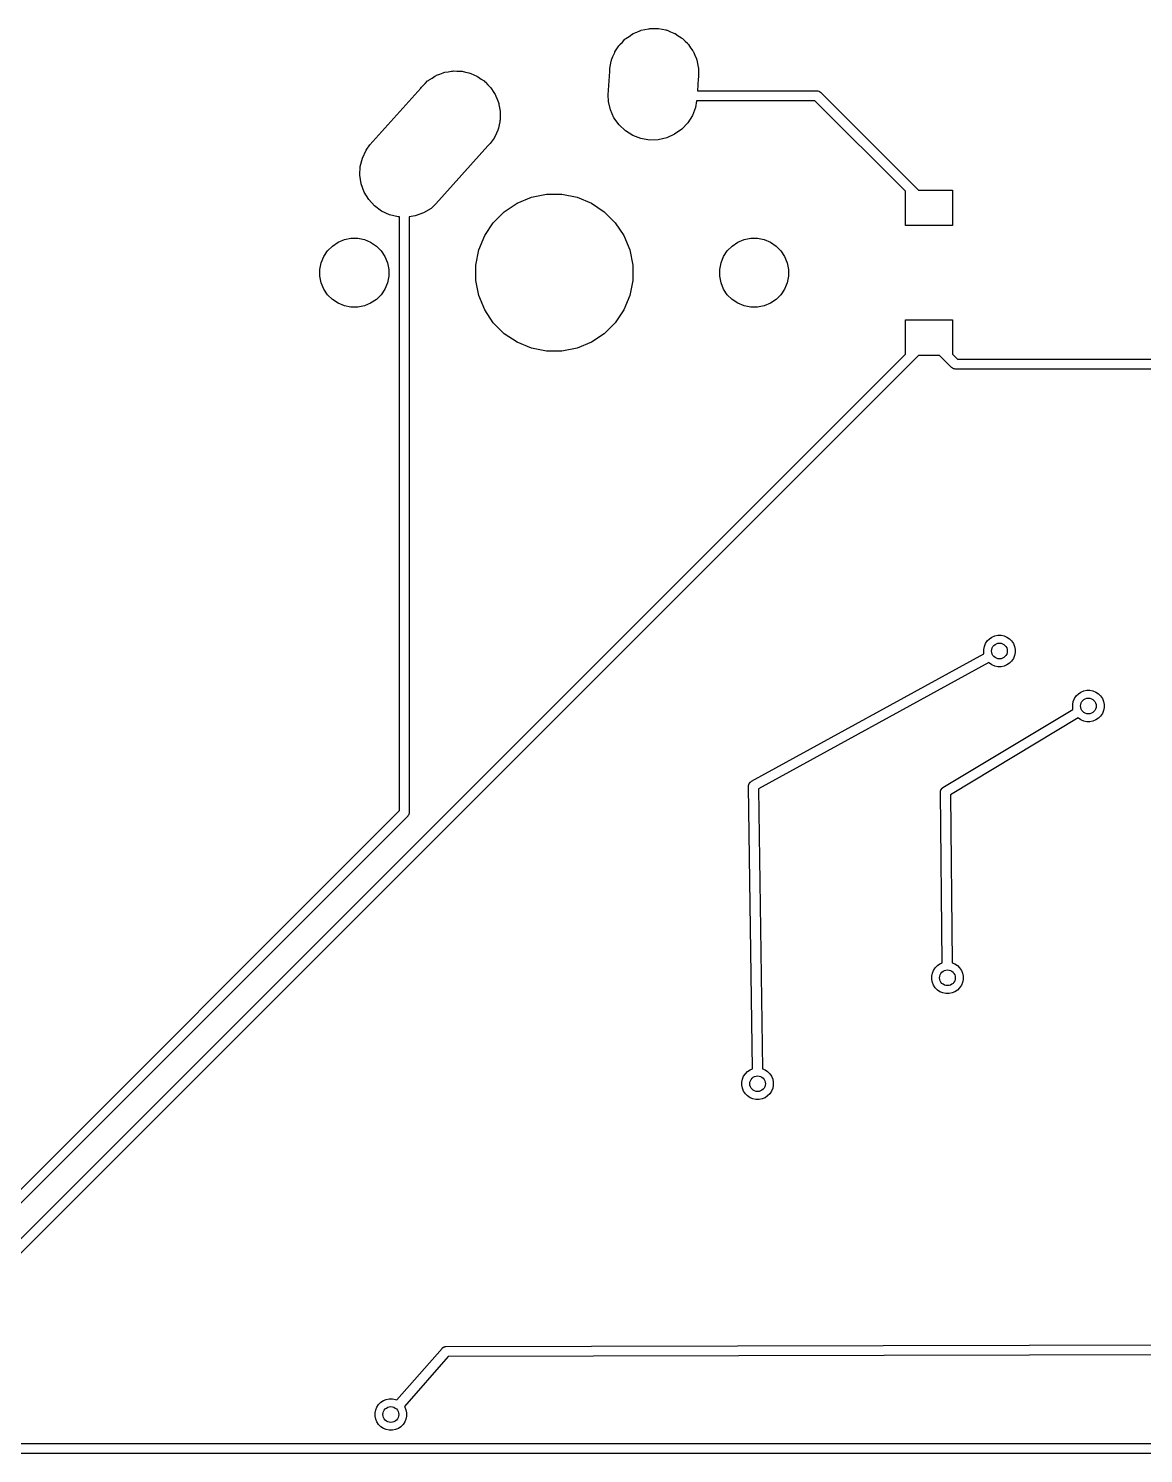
# Model space of a CAD drawing. Extents: x -26.1 to -7.5, y -7.6 to -2.3.
# Drawn here: x -21.119 to -20.003, y -3.714 to -2.288 of the extents above; entities that cross this region are included whole.
import ezdxf

# ---------------------------------------------------------------- set-up
doc = ezdxf.new("R2010")
doc.units = 0
doc.header["$MEASUREMENT"] = 0
doc.layers.add('BLACK', color=7, linetype='CONTINUOUS')

msp = doc.modelspace()

# ---------------------------------------------------------------- linework, layer by layer
at = {"layer": 'BLACK', "linetype": 'CONTINUOUS'}
for p, q in [((-20.5176, -2.29603), (-20.5146, -2.29388)), ((-20.5146, -2.29388), (-20.514, -2.29361)), ((-20.514, -2.29361), (-20.5135, -2.29325)), ((-20.5135, -2.29325), (-20.51, -2.29183)), ((-20.51, -2.29183), (-20.5067, -2.29031)), ((-20.5067, -2.29031), (-20.506, -2.29016)), ((-20.506, -2.29016), (-20.5054, -2.28991)), ((-20.5054, -2.28991), (-20.5018, -2.28919)), ((-20.5018, -2.28919), (-20.4982, -2.28836)), ((-20.4982, -2.28836), (-20.4975, -2.28834)), ((-20.4975, -2.28834), (-20.4969, -2.28821)), ((-20.4969, -2.28821), (-20.4931, -2.28821)), ((-20.4931, -2.28821), (-20.4894, -2.2881)), ((-20.4894, -2.2881), (-20.4888, -2.28821)), ((-20.4888, -2.28821), (-20.4881, -2.28821)), ((-20.4881, -2.28821), (-20.4845, -2.28893)), ((-20.4845, -2.28893), (-20.4808, -2.28955)), ((-20.4808, -2.28955), (-20.4802, -2.28978)), ((-20.4802, -2.28978), (-20.4796, -2.28991)), ((-20.4796, -2.28991), (-20.4761, -2.29133)), ((-20.4761, -2.29133), (-20.4727, -2.29265)), ((-20.4727, -2.29265), (-20.4721, -2.293)), ((-20.4721, -2.293), (-20.4715, -2.29325)), ((-20.4715, -2.29325), (-20.4684, -2.29531)), ((-20.4684, -2.29531), (-20.4653, -2.29728)), ((-20.5318, -2.31152), (-20.5297, -2.30843)), ((-20.5297, -2.30843), (-20.5277, -2.30529)), ((-20.5277, -2.30529), (-20.5273, -2.30481)), ((-20.5273, -2.30481), (-20.5269, -2.30427)), ((-20.5269, -2.30427), (-20.5243, -2.30164)), ((-20.5243, -2.30164), (-20.5217, -2.29894)), ((-20.5217, -2.29894), (-20.5212, -2.29856)), ((-20.5212, -2.29856), (-20.5207, -2.2981)), ((-20.5207, -2.2981), (-20.5176, -2.29603)), ((-20.4653, -2.29728), (-20.4648, -2.29773)), ((-20.4648, -2.29773), (-20.4643, -2.2981)), ((-20.4643, -2.2981), (-20.4616, -2.30072)), ((-20.4616, -2.30072), (-20.4589, -2.30327)), ((-20.4589, -2.30327), (-20.4586, -2.3038)), ((-20.4586, -2.3038), (-20.4581, -2.30427)), ((-20.4581, -2.30427), (-20.456, -2.30735)), ((-20.456, -2.30735), (-20.4539, -2.31038)), ((-20.5361, -2.32449), (-20.5354, -2.32083)), ((-20.5354, -2.32083), (-20.5352, -2.32022)), ((-20.5352, -2.32022), (-20.5351, -2.31958)), ((-20.5351, -2.31958), (-20.5337, -2.31615)), ((-20.5337, -2.31615), (-20.5323, -2.31268)), ((-20.5323, -2.31268), (-20.532, -2.31213)), ((-20.532, -2.31213), (-20.5318, -2.31152)), ((-20.4539, -2.31038), (-20.4536, -2.31098)), ((-20.4536, -2.31098), (-20.4532, -2.31152)), ((-20.4532, -2.31152), (-20.4518, -2.31495)), ((-20.4518, -2.31495), (-20.4503, -2.31834)), ((-20.4503, -2.31834), (-20.4502, -2.31898)), ((-20.4502, -2.31898), (-20.4499, -2.31958)), ((-20.4499, -2.31958), (-20.4492, -2.32322)), ((-20.4492, -2.32322), (-20.4484, -2.32684)), ((-20.7176, -2.33941), (-20.7147, -2.33765)), ((-20.7147, -2.33765), (-20.7119, -2.33577)), ((-20.7119, -2.33577), (-20.711, -2.33539)), ((-20.711, -2.33539), (-20.7102, -2.33488)), ((-20.7102, -2.33488), (-20.707, -2.33373)), ((-20.707, -2.33373), (-20.7038, -2.33243)), ((-20.7038, -2.33243), (-20.7029, -2.33224)), ((-20.7029, -2.33224), (-20.702, -2.3319)), ((-20.702, -2.3319), (-20.6986, -2.33139)), ((-20.6986, -2.33139), (-20.6953, -2.33073)), ((-20.6953, -2.33073), (-20.6943, -2.33073)), ((-20.6943, -2.33073), (-20.6933, -2.33058)), ((-20.6933, -2.33058), (-20.6899, -2.33073)), ((-20.6899, -2.33073), (-20.6866, -2.33073)), ((-20.6866, -2.33073), (-20.6856, -2.33092)), ((-20.6856, -2.33092), (-20.6846, -2.33096)), ((-20.6846, -2.33096), (-20.6813, -2.33177)), ((-20.6813, -2.33177), (-20.678, -2.33243)), ((-20.678, -2.33243), (-20.6771, -2.33281)), ((-20.6771, -2.33281), (-20.6761, -2.33304)), ((-20.6761, -2.33304), (-20.6731, -2.33447)), ((-20.6731, -2.33447), (-20.6699, -2.33577)), ((-20.6699, -2.33577), (-20.6691, -2.33632)), ((-20.6691, -2.33632), (-20.6682, -2.33673)), ((-20.6682, -2.33673), (-20.6655, -2.33874)), ((-20.5384, -2.35446), (-20.5368, -2.33098)), ((-20.5368, -2.32814), (-20.5361, -2.32449)), ((-20.5368, -2.33098), (-20.5368, -2.32814)), ((-20.4485, -2.33837), (-20.4493, -2.35033)), ((-20.4482, -2.33686), (-20.4485, -2.33837)), ((-20.4484, -2.32684), (-20.4483, -2.3275)), ((-20.4483, -2.3275), (-20.4482, -2.32814)), ((-20.4482, -2.32814), (-20.4482, -2.33185)), ((-20.4482, -2.33185), (-20.4482, -2.33338)), ((-20.4482, -2.33338), (-20.4482, -2.33403)), ((-20.4482, -2.33403), (-20.4482, -2.33686)), ((-20.7769, -2.40454), (-20.726, -2.34779)), ((-20.726, -2.34779), (-20.7253, -2.34679)), ((-20.7253, -2.34679), (-20.7231, -2.34455)), ((-20.7231, -2.34455), (-20.7224, -2.34382)), ((-20.7224, -2.34382), (-20.7216, -2.34301)), ((-20.7216, -2.34301), (-20.7192, -2.34062)), ((-20.7192, -2.34062), (-20.7183, -2.34007)), ((-20.7183, -2.34007), (-20.7176, -2.33941)), ((-20.6655, -2.33874), (-20.6627, -2.34062)), ((-20.6627, -2.34062), (-20.662, -2.34131)), ((-20.662, -2.34131), (-20.6612, -2.34189)), ((-20.6612, -2.34189), (-20.6589, -2.34439)), ((-20.6589, -2.34439), (-20.6565, -2.34679)), ((-20.6565, -2.34679), (-20.656, -2.3476)), ((-20.656, -2.3476), (-20.6553, -2.34833)), ((-20.6553, -2.34833), (-20.6536, -2.35123)), ((-20.6536, -2.35123), (-20.6517, -2.35404)), ((-20.4493, -2.35033), (-20.33, -2.35033)), ((-20.33, -2.35033), (-20.3297, -2.35031)), ((-20.3297, -2.35031), (-20.3295, -2.35033)), ((-20.3295, -2.35033), (-20.3287, -2.35041)), ((-20.3287, -2.35041), (-20.3278, -2.35069)), ((-20.3278, -2.35069), (-20.3269, -2.35116)), ((-20.3269, -2.35116), (-20.3262, -2.35178)), ((-20.3262, -2.35178), (-20.326, -2.35197)), ((-20.326, -2.35197), (-20.2281, -2.44982)), ((-20.6517, -2.35404), (-20.6513, -2.35495)), ((-20.6513, -2.35495), (-20.6508, -2.35579)), ((-20.6508, -2.35579), (-20.6496, -2.35897)), ((-20.6496, -2.35897), (-20.6483, -2.3621)), ((-20.6483, -2.3621), (-20.6481, -2.36306)), ((-20.6481, -2.36306), (-20.6478, -2.36399)), ((-20.6478, -2.36399), (-20.6473, -2.36734)), ((-20.5382, -2.36099), (-20.5384, -2.35446)), ((-20.5363, -2.3695), (-20.5382, -2.36099)), ((-20.45, -2.36055), (-20.4511, -2.367)), ((-20.3318, -2.36033), (-20.45, -2.36033)), ((-20.45, -2.36033), (-20.45, -2.36055)), ((-20.2411, -2.45099), (-20.3318, -2.36033)), ((-20.6473, -2.36734), (-20.6466, -2.37066)), ((-20.6468, -2.38035), (-20.6469, -2.38133)), ((-20.6466, -2.37938), (-20.6468, -2.38035)), ((-20.6466, -2.37066), (-20.6466, -2.37164)), ((-20.6466, -2.37164), (-20.6465, -2.37261)), ((-20.6465, -2.37261), (-20.6466, -2.376)), ((-20.6466, -2.376), (-20.6466, -2.37938)), ((-20.5327, -2.37746), (-20.5363, -2.3695)), ((-20.5276, -2.38457), (-20.5327, -2.37746)), ((-20.4542, -2.37515), (-20.4589, -2.38255)), ((-20.4511, -2.367), (-20.4542, -2.37515)), ((-20.6504, -2.39287), (-20.6517, -2.396)), ((-20.6489, -2.3898), (-20.6504, -2.39287)), ((-20.6487, -2.38885), (-20.6489, -2.3898)), ((-20.6483, -2.38794), (-20.6487, -2.38885)), ((-20.6477, -2.38462), (-20.6483, -2.38794)), ((-20.6469, -2.38133), (-20.6477, -2.38462)), ((-20.5213, -2.39055), (-20.5276, -2.38457)), ((-20.5139, -2.39518), (-20.5213, -2.39055)), ((-20.5057, -2.39828), (-20.5139, -2.39518)), ((-20.472, -2.39395), (-20.4799, -2.39753)), ((-20.4648, -2.3889), (-20.472, -2.39395)), ((-20.4589, -2.38255), (-20.4648, -2.3889)), ((-20.7808, -2.40981), (-20.7769, -2.40454)), ((-20.6588, -2.40549), (-20.711, -2.4637)), ((-20.6565, -2.40325), (-20.6588, -2.40549)), ((-20.6546, -2.40044), (-20.6565, -2.40325)), ((-20.6526, -2.39771), (-20.6546, -2.40044)), ((-20.6522, -2.39682), (-20.6526, -2.39771)), ((-20.6517, -2.396), (-20.6522, -2.39682)), ((-20.4971, -2.39973), (-20.5057, -2.39828)), ((-20.4884, -2.39948), (-20.4971, -2.39973)), ((-20.4799, -2.39753), (-20.4884, -2.39948)), ((-20.7866, -2.42619), (-20.7845, -2.41772)), ((-20.7845, -2.41772), (-20.7808, -2.40981)), ((-20.7869, -2.43491), (-20.7866, -2.42619)), ((-20.7856, -2.44353), (-20.7869, -2.43491)), ((-20.7826, -2.45173), (-20.7856, -2.44353)), ((-20.7781, -2.45919), (-20.7826, -2.45173)), ((-20.2411, -2.48526), (-20.2411, -2.45099)), ((-20.2281, -2.44982), (-20.1939, -2.44982)), ((-20.1939, -2.44982), (-20.1939, -2.48526)), ((-20.7722, -2.46563), (-20.7781, -2.45919)), ((-20.7652, -2.47079), (-20.7722, -2.46563)), ((-20.711, -2.4637), (-20.7158, -2.46811)), ((-20.6425, -2.47153), (-20.6297, -2.46293)), ((-20.6297, -2.46293), (-20.6154, -2.45702)), ((-20.6154, -2.45702), (-20.6002, -2.454)), ((-20.6002, -2.454), (-20.5848, -2.454)), ((-20.5848, -2.454), (-20.5696, -2.45702)), ((-20.5696, -2.45702), (-20.5553, -2.46293)), ((-20.5553, -2.46293), (-20.5425, -2.47153)), ((-20.7573, -2.47448), (-20.7652, -2.47079)), ((-20.7488, -2.47656), (-20.7573, -2.47448)), ((-20.7475, -2.47661), (-20.7488, -2.47656)), ((-20.7475, -3.07043), (-20.7475, -2.47661)), ((-20.7315, -2.47562), (-20.7375, -2.47654)), ((-20.7375, -2.47654), (-20.7375, -3.07225)), ((-20.7233, -2.47264), (-20.7315, -2.47562)), ((-20.7158, -2.46811), (-20.7233, -2.47264)), ((-20.6535, -2.48246), (-20.6425, -2.47153)), ((-20.5425, -2.47153), (-20.5315, -2.48246)), ((-20.668, -2.5096), (-20.6621, -2.49532)), ((-20.6621, -2.49532), (-20.6535, -2.48246)), ((-20.5315, -2.48246), (-20.5229, -2.49532)), ((-20.5229, -2.49532), (-20.517, -2.5096)), ((-20.1939, -2.48526), (-20.2411, -2.48526)), ((-20.8193, -2.51054), (-20.8145, -2.50574)), ((-20.8145, -2.50574), (-20.8088, -2.50197)), ((-20.8088, -2.50197), (-20.8025, -2.49938)), ((-20.8025, -2.49938), (-20.7959, -2.49805)), ((-20.7959, -2.49805), (-20.7891, -2.49805)), ((-20.7891, -2.49805), (-20.7825, -2.49938)), ((-20.7825, -2.49938), (-20.7762, -2.50197)), ((-20.7762, -2.50197), (-20.7705, -2.50574)), ((-20.7705, -2.50574), (-20.7657, -2.51054)), ((-20.4193, -2.51054), (-20.4145, -2.50574)), ((-20.4145, -2.50574), (-20.4088, -2.50197)), ((-20.4088, -2.50197), (-20.4025, -2.49938)), ((-20.4025, -2.49938), (-20.3959, -2.49805)), ((-20.3959, -2.49805), (-20.3891, -2.49805)), ((-20.3891, -2.49805), (-20.3825, -2.49938)), ((-20.3825, -2.49938), (-20.3762, -2.50197)), ((-20.3762, -2.50197), (-20.3705, -2.50574)), ((-20.3705, -2.50574), (-20.3657, -2.51054)), ((-20.8269, -2.52911), (-20.8256, -2.52245)), ((-20.8256, -2.52245), (-20.823, -2.51618)), ((-20.823, -2.51618), (-20.8193, -2.51054)), ((-20.7657, -2.51054), (-20.762, -2.51618)), ((-20.762, -2.51618), (-20.7594, -2.52245)), ((-20.7594, -2.52245), (-20.7581, -2.52911)), ((-20.671, -2.52477), (-20.668, -2.5096)), ((-20.517, -2.5096), (-20.514, -2.52477)), ((-20.4269, -2.52911), (-20.4256, -2.52245)), ((-20.4256, -2.52245), (-20.423, -2.51618)), ((-20.423, -2.51618), (-20.4193, -2.51054)), ((-20.3657, -2.51054), (-20.362, -2.51618)), ((-20.362, -2.51618), (-20.3594, -2.52245)), ((-20.3594, -2.52245), (-20.3581, -2.52911)), ((-20.8269, -2.53589), (-20.8269, -2.52911)), ((-20.8256, -2.54255), (-20.8269, -2.53589)), ((-20.7581, -2.53589), (-20.7594, -2.54255)), ((-20.7581, -2.52911), (-20.7581, -2.53589)), ((-20.671, -2.54023), (-20.671, -2.52477)), ((-20.514, -2.52477), (-20.514, -2.54023)), ((-20.4269, -2.53589), (-20.4269, -2.52911)), ((-20.4256, -2.54255), (-20.4269, -2.53589)), ((-20.3581, -2.53589), (-20.3594, -2.54255)), ((-20.3581, -2.52911), (-20.3581, -2.53589)), ((-20.823, -2.54882), (-20.8256, -2.54255)), ((-20.8193, -2.55446), (-20.823, -2.54882)), ((-20.762, -2.54882), (-20.7657, -2.55446)), ((-20.7594, -2.54255), (-20.762, -2.54882)), ((-20.668, -2.5554), (-20.671, -2.54023)), ((-20.514, -2.54023), (-20.517, -2.5554)), ((-20.423, -2.54882), (-20.4256, -2.54255)), ((-20.4193, -2.55446), (-20.423, -2.54882)), ((-20.362, -2.54882), (-20.3657, -2.55446)), ((-20.3594, -2.54255), (-20.362, -2.54882)), ((-20.8145, -2.55926), (-20.8193, -2.55446)), ((-20.8088, -2.56303), (-20.8145, -2.55926)), ((-20.8025, -2.56562), (-20.8088, -2.56303)), ((-20.7959, -2.56695), (-20.8025, -2.56562)), ((-20.7825, -2.56562), (-20.7891, -2.56695)), ((-20.7762, -2.56303), (-20.7825, -2.56562)), ((-20.7705, -2.55926), (-20.7762, -2.56303)), ((-20.7657, -2.55446), (-20.7705, -2.55926)), ((-20.6621, -2.56968), (-20.668, -2.5554)), ((-20.517, -2.5554), (-20.5229, -2.56968)), ((-20.4145, -2.55926), (-20.4193, -2.55446)), ((-20.4088, -2.56303), (-20.4145, -2.55926)), ((-20.4025, -2.56562), (-20.4088, -2.56303)), ((-20.3959, -2.56695), (-20.4025, -2.56562)), ((-20.3825, -2.56562), (-20.3891, -2.56695)), ((-20.3762, -2.56303), (-20.3825, -2.56562)), ((-20.3705, -2.55926), (-20.3762, -2.56303)), ((-20.3657, -2.55446), (-20.3705, -2.55926)), ((-20.7891, -2.56695), (-20.7959, -2.56695)), ((-20.6535, -2.58254), (-20.6621, -2.56968)), ((-20.5229, -2.56968), (-20.5315, -2.58254)), ((-20.3891, -2.56695), (-20.3959, -2.56695)), ((-20.2411, -2.61401), (-20.2411, -2.57974)), ((-20.2411, -2.57974), (-20.1939, -2.57974)), ((-20.1939, -2.57974), (-20.1939, -2.61401)), ((-20.6425, -2.59347), (-20.6535, -2.58254)), ((-20.6297, -2.60207), (-20.6425, -2.59347)), ((-20.5425, -2.59347), (-20.5553, -2.60207)), ((-20.5315, -2.58254), (-20.5425, -2.59347)), ((-20.6154, -2.60798), (-20.6297, -2.60207)), ((-20.6002, -2.611), (-20.6154, -2.60798)), ((-20.5696, -2.60798), (-20.5848, -2.611)), ((-20.5553, -2.60207), (-20.5696, -2.60798)), ((-21.3025, -3.67538), (-20.2411, -2.61401)), ((-20.2281, -2.61518), (-21.2967, -3.68374)), ((-20.5848, -2.611), (-20.6002, -2.611)), ((-20.2069, -2.61518), (-20.2281, -2.61518)), ((-20.1948, -2.62724), (-20.2069, -2.61518)), ((-20.1939, -2.61401), (-20.189, -2.61887)), ((-20.189, -2.61887), (-19.121, -2.61887)), ((-20.1946, -2.62743), (-20.1948, -2.62724)), ((-20.1939, -2.62805), (-20.1946, -2.62743)), ((-20.193, -2.62852), (-20.1939, -2.62805)), ((-20.1921, -2.6288), (-20.193, -2.62852)), ((-20.1913, -2.62887), (-20.1921, -2.6288)), ((-20.1911, -2.6289), (-20.1913, -2.62887)), ((-20.1913, -2.62887), (-20.1913, -2.62887)), ((-20.1908, -2.62887), (-20.1911, -2.6289)), ((-19.1192, -2.62887), (-20.1908, -2.62887)), ((-20.1627, -2.90945), (-20.1621, -2.90641)), ((-20.1621, -2.90641), (-20.161, -2.90354)), ((-20.161, -2.90354), (-20.1592, -2.90096)), ((-20.1592, -2.90096), (-20.157, -2.89877)), ((-20.157, -2.89877), (-20.1545, -2.89704)), ((-20.1545, -2.89704), (-20.1516, -2.89586)), ((-20.1516, -2.89586), (-20.1486, -2.89525)), ((-20.1486, -2.89525), (-20.1454, -2.89525)), ((-20.1454, -2.89525), (-20.1424, -2.89586)), ((-20.1424, -2.89586), (-20.1395, -2.89704)), ((-20.1395, -2.89704), (-20.137, -2.89877)), ((-20.137, -2.89877), (-20.1348, -2.90096)), ((-20.1348, -2.90096), (-20.133, -2.90354)), ((-20.133, -2.90354), (-20.1319, -2.90641)), ((-20.1319, -2.90641), (-20.1313, -2.90945)), ((-20.395, -3.04138), (-20.1625, -2.9138)), ((-20.1577, -2.92257), (-20.388, -3.04894)), ((-20.1627, -2.91255), (-20.1627, -2.90945)), ((-20.1625, -2.9138), (-20.1627, -2.91255)), ((-20.157, -2.92323), (-20.1577, -2.92257)), ((-20.1348, -2.92104), (-20.137, -2.92323)), ((-20.133, -2.91846), (-20.1348, -2.92104)), ((-20.1319, -2.91559), (-20.133, -2.91846)), ((-20.1313, -2.91255), (-20.1319, -2.91559)), ((-20.1313, -2.90945), (-20.1313, -2.91255)), ((-20.1545, -2.92496), (-20.157, -2.92323)), ((-20.1516, -2.92614), (-20.1545, -2.92496)), ((-20.1486, -2.92675), (-20.1516, -2.92614)), ((-20.1454, -2.92675), (-20.1486, -2.92675)), ((-20.1424, -2.92614), (-20.1454, -2.92675)), ((-20.1395, -2.92496), (-20.1424, -2.92614)), ((-20.137, -2.92323), (-20.1395, -2.92496)), ((-20.0655, -2.95204), (-20.0626, -2.95086)), ((-20.0626, -2.95086), (-20.0596, -2.95025)), ((-20.0596, -2.95025), (-20.0564, -2.95025)), ((-20.0564, -2.95025), (-20.0534, -2.95086)), ((-20.0534, -2.95086), (-20.0505, -2.95204)), ((-20.0737, -2.96445), (-20.0731, -2.96141)), ((-20.0737, -2.96755), (-20.0737, -2.96445)), ((-20.0731, -2.96141), (-20.072, -2.95854)), ((-20.072, -2.95854), (-20.0702, -2.95596)), ((-20.0702, -2.95596), (-20.068, -2.95377)), ((-20.068, -2.95377), (-20.0655, -2.95204)), ((-20.0505, -2.95204), (-20.048, -2.95377)), ((-20.048, -2.95377), (-20.0458, -2.95596)), ((-20.0458, -2.95596), (-20.044, -2.95854)), ((-20.044, -2.95854), (-20.0429, -2.96141)), ((-20.0429, -2.96141), (-20.0423, -2.96445)), ((-20.0423, -2.96445), (-20.0423, -2.96755)), ((-20.2035, -3.04766), (-20.0734, -2.96941)), ((-20.0683, -2.97801), (-20.196, -3.05481)), ((-20.0734, -2.96941), (-20.0737, -2.96755)), ((-20.068, -2.97823), (-20.0683, -2.97801)), ((-20.0655, -2.97996), (-20.068, -2.97823)), ((-20.0626, -2.98114), (-20.0655, -2.97996)), ((-20.0505, -2.97996), (-20.0534, -2.98114)), ((-20.048, -2.97823), (-20.0505, -2.97996)), ((-20.0458, -2.97604), (-20.048, -2.97823)), ((-20.044, -2.97346), (-20.0458, -2.97604)), ((-20.0429, -2.97059), (-20.044, -2.97346)), ((-20.0423, -2.96755), (-20.0429, -2.97059)), ((-20.0596, -2.98175), (-20.0626, -2.98114)), ((-20.0564, -2.98175), (-20.0596, -2.98175)), ((-20.0534, -2.98114), (-20.0564, -2.98175)), ((-20.398, -3.04533), (-20.3979, -3.04509)), ((-20.398, -3.04556), (-20.398, -3.04533)), ((-20.398, -3.04582), (-20.398, -3.04556)), ((-20.398, -3.04608), (-20.398, -3.04582)), ((-20.398, -3.04582), (-20.398, -3.04582)), ((-20.398, -3.04655), (-20.398, -3.04608)), ((-20.3942, -3.32911), (-20.398, -3.04655)), ((-20.398, -3.04655), (-20.398, -3.04655)), ((-20.3979, -3.04484), (-20.3978, -3.04459)), ((-20.3979, -3.04509), (-20.3979, -3.04484)), ((-20.3978, -3.04459), (-20.3977, -3.04437)), ((-20.3977, -3.04414), (-20.3976, -3.04392)), ((-20.3977, -3.04437), (-20.3977, -3.04414)), ((-20.3976, -3.04392), (-20.3975, -3.04368)), ((-20.3975, -3.04368), (-20.3973, -3.04348)), ((-20.3973, -3.04348), (-20.3972, -3.04327)), ((-20.3972, -3.04327), (-20.3971, -3.04307)), ((-20.3971, -3.04307), (-20.3969, -3.04286)), ((-20.3969, -3.04286), (-20.3968, -3.04268)), ((-20.3968, -3.04268), (-20.3966, -3.0425)), ((-20.3966, -3.0425), (-20.3964, -3.04233)), ((-20.3964, -3.04233), (-20.3962, -3.04215)), ((-20.3962, -3.04215), (-20.396, -3.04202)), ((-20.396, -3.04202), (-20.3958, -3.04186)), ((-20.3958, -3.04186), (-20.3956, -3.04174)), ((-20.3956, -3.04173), (-20.3954, -3.04161)), ((-20.3956, -3.04174), (-20.3956, -3.04173)), ((-20.3954, -3.04161), (-20.395, -3.04138)), ((-20.395, -3.04138), (-20.395, -3.04138)), ((-20.388, -3.04894), (-20.3842, -3.32894)), ((-20.206, -3.05142), (-20.2059, -3.05107)), ((-20.206, -3.05176), (-20.206, -3.05142)), ((-20.2059, -3.05079), (-20.2058, -3.05046)), ((-20.2059, -3.05093), (-20.2059, -3.05079)), ((-20.2059, -3.05107), (-20.2059, -3.05093)), ((-20.2058, -3.05046), (-20.2057, -3.05013)), ((-20.2057, -3.05013), (-20.2056, -3.05)), ((-20.2056, -3.05), (-20.2055, -3.04986)), ((-20.2055, -3.04986), (-20.2054, -3.04956)), ((-20.2054, -3.04956), (-20.2052, -3.04925)), ((-20.2052, -3.04925), (-20.2051, -3.04914)), ((-20.2051, -3.04914), (-20.205, -3.04901)), ((-20.205, -3.04901), (-20.2048, -3.04876)), ((-20.2048, -3.04876), (-20.2046, -3.04849)), ((-20.2046, -3.04849), (-20.2045, -3.04839)), ((-20.2045, -3.04839), (-20.2044, -3.04828)), ((-20.2044, -3.04828), (-20.2041, -3.04808)), ((-20.2041, -3.04808), (-20.2038, -3.04785)), ((-20.2038, -3.04785), (-20.2035, -3.04766)), ((-20.206, -3.05215), (-20.206, -3.05176)), ((-20.2042, -3.22309), (-20.206, -3.05215)), ((-20.196, -3.05481), (-20.1942, -3.22296)), ((-21.3141, -3.637), (-20.7475, -3.07043)), ((-20.7391, -3.07621), (-21.3083, -3.64536)), ((-20.7389, -3.07605), (-20.7391, -3.07621)), ((-20.7383, -3.07529), (-20.7389, -3.07605)), ((-20.7379, -3.07442), (-20.7383, -3.07529)), ((-20.7376, -3.07348), (-20.7379, -3.07442)), ((-20.7375, -3.07275), (-20.7376, -3.07348)), ((-20.7375, -3.07225), (-20.7375, -3.0725)), ((-20.7375, -3.0725), (-20.7375, -3.07275)), ((-20.7375, -3.07275), (-20.7375, -3.07275)), ((-20.2147, -3.23645), (-20.2141, -3.23341)), ((-20.2147, -3.23955), (-20.2147, -3.23645)), ((-20.2141, -3.23341), (-20.213, -3.23054)), ((-20.213, -3.23054), (-20.2112, -3.22796)), ((-20.2112, -3.22796), (-20.209, -3.22577)), ((-20.209, -3.22577), (-20.2065, -3.22404)), ((-20.2065, -3.22404), (-20.2042, -3.22309)), ((-20.1942, -3.22296), (-20.1915, -3.22404)), ((-20.1915, -3.22404), (-20.189, -3.22577)), ((-20.189, -3.22577), (-20.1868, -3.22796)), ((-20.1868, -3.22796), (-20.185, -3.23054)), ((-20.185, -3.23054), (-20.1839, -3.23341)), ((-20.1839, -3.23341), (-20.1833, -3.23645)), ((-20.1833, -3.23645), (-20.1833, -3.23955)), ((-20.2141, -3.24259), (-20.2147, -3.23955)), ((-20.213, -3.24546), (-20.2141, -3.24259)), ((-20.2112, -3.24804), (-20.213, -3.24546)), ((-20.209, -3.25023), (-20.2112, -3.24804)), ((-20.2065, -3.25196), (-20.209, -3.25023)), ((-20.189, -3.25023), (-20.1915, -3.25196)), ((-20.1868, -3.24804), (-20.189, -3.25023)), ((-20.185, -3.24546), (-20.1868, -3.24804)), ((-20.1839, -3.24259), (-20.185, -3.24546)), ((-20.1833, -3.23955), (-20.1839, -3.24259)), ((-20.2036, -3.25314), (-20.2065, -3.25196)), ((-20.2006, -3.25375), (-20.2036, -3.25314)), ((-20.1974, -3.25375), (-20.2006, -3.25375)), ((-20.1944, -3.25314), (-20.1974, -3.25375)), ((-20.1915, -3.25196), (-20.1944, -3.25314)), ((-20.4041, -3.33941), (-20.403, -3.33654)), ((-20.403, -3.33654), (-20.4012, -3.33396)), ((-20.4012, -3.33396), (-20.399, -3.33177)), ((-20.399, -3.33177), (-20.3965, -3.33004)), ((-20.3965, -3.33004), (-20.3942, -3.32911)), ((-20.3842, -3.32894), (-20.3815, -3.33004)), ((-20.3815, -3.33004), (-20.379, -3.33177)), ((-20.379, -3.33177), (-20.3768, -3.33396)), ((-20.3768, -3.33396), (-20.375, -3.33654)), ((-20.375, -3.33654), (-20.3739, -3.33941)), ((-20.4047, -3.34245), (-20.4041, -3.33941)), ((-20.4047, -3.34555), (-20.4047, -3.34245)), ((-20.4041, -3.34859), (-20.4047, -3.34555)), ((-20.403, -3.35146), (-20.4041, -3.34859)), ((-20.3739, -3.34859), (-20.375, -3.35146)), ((-20.3739, -3.33941), (-20.3733, -3.34245)), ((-20.3733, -3.34555), (-20.3739, -3.34859)), ((-20.3733, -3.34245), (-20.3733, -3.34555)), ((-20.4012, -3.35404), (-20.403, -3.35146)), ((-20.399, -3.35623), (-20.4012, -3.35404)), ((-20.3965, -3.35796), (-20.399, -3.35623)), ((-20.3936, -3.35914), (-20.3965, -3.35796)), ((-20.3906, -3.35975), (-20.3936, -3.35914)), ((-20.3874, -3.35975), (-20.3906, -3.35975)), ((-20.3844, -3.35914), (-20.3874, -3.35975)), ((-20.3815, -3.35796), (-20.3844, -3.35914)), ((-20.379, -3.35623), (-20.3815, -3.35796)), ((-20.3768, -3.35404), (-20.379, -3.35623)), ((-20.375, -3.35146), (-20.3768, -3.35404)), ((-20.7035, -3.60767), (-20.7032, -3.6075)), ((-20.7032, -3.6075), (-20.7031, -3.60744)), ((-20.7031, -3.60744), (-20.7029, -3.60736)), ((-20.7029, -3.60736), (-20.7026, -3.60727)), ((-20.7026, -3.60727), (-20.7023, -3.60715)), ((-20.7023, -3.60715), (-20.7021, -3.60712)), ((-20.7021, -3.60712), (-20.702, -3.60707)), ((-20.702, -3.60707), (-20.7017, -3.60704)), ((-20.7017, -3.60704), (-20.7013, -3.60699)), ((-20.7013, -3.60699), (-20.7009, -3.607)), ((-20.7009, -3.607), (-19.3561, -3.604)), ((-20.7499, -3.66046), (-20.7048, -3.60877)), ((-20.6987, -3.61699), (-20.7424, -3.66702)), ((-20.7048, -3.60877), (-20.7046, -3.60846)), ((-20.7046, -3.60846), (-20.7043, -3.60825)), ((-20.7043, -3.60825), (-20.7041, -3.60802)), ((-20.7041, -3.60802), (-20.7039, -3.60793)), ((-20.7039, -3.60793), (-20.7038, -3.60783)), ((-20.7038, -3.60783), (-20.7035, -3.60767)), ((-19.3543, -3.614), (-20.6987, -3.61699)), ((-20.7682, -3.66496), (-20.766, -3.66277)), ((-20.766, -3.66277), (-20.7635, -3.66104)), ((-20.7635, -3.66104), (-20.7606, -3.65986)), ((-20.7606, -3.65986), (-20.7576, -3.65925)), ((-20.7576, -3.65925), (-20.7544, -3.65925)), ((-20.7544, -3.65925), (-20.7514, -3.65986)), ((-20.7514, -3.65986), (-20.7499, -3.66046)), ((-20.7717, -3.67345), (-20.7711, -3.67041)), ((-20.7717, -3.67655), (-20.7717, -3.67345)), ((-20.7711, -3.67959), (-20.7717, -3.67655)), ((-20.7711, -3.67041), (-20.77, -3.66754)), ((-20.77, -3.66754), (-20.7682, -3.66496)), ((-20.7424, -3.66702), (-20.742, -3.66754)), ((-20.742, -3.66754), (-20.7409, -3.67041)), ((-20.7409, -3.67041), (-20.7403, -3.67345)), ((-20.7403, -3.67655), (-20.7409, -3.67959)), ((-20.7403, -3.67345), (-20.7403, -3.67655)), ((-20.77, -3.68246), (-20.7711, -3.67959)), ((-20.7682, -3.68504), (-20.77, -3.68246)), ((-20.766, -3.68723), (-20.7682, -3.68504)), ((-20.7635, -3.68896), (-20.766, -3.68723)), ((-20.7606, -3.69014), (-20.7635, -3.68896)), ((-20.7576, -3.69075), (-20.7606, -3.69014)), ((-20.7544, -3.69075), (-20.7576, -3.69075)), ((-20.7514, -3.69014), (-20.7544, -3.69075)), ((-20.7485, -3.68896), (-20.7514, -3.69014)), ((-20.746, -3.68723), (-20.7485, -3.68896)), ((-20.7438, -3.68504), (-20.746, -3.68723)), ((-20.742, -3.68246), (-20.7438, -3.68504)), ((-20.7409, -3.67959), (-20.742, -3.68246)), ((-21.47, -3.704), (-17.6669, -3.704)), ((-17.6697, -3.714), (-21.47, -3.714))]:
    msp.add_line(p, q, dxfattribs=at)
at = {"layer": 'BLACK'}
for centre in [(-20.147, -2.911), (-20.058, -2.966), (-20.199, -3.238), (-20.389, -3.344), (-20.756, -3.675)]:
    msp.add_circle(centre, 0.00787, dxfattribs=at)

doc.saveas('drawing.dxf')
